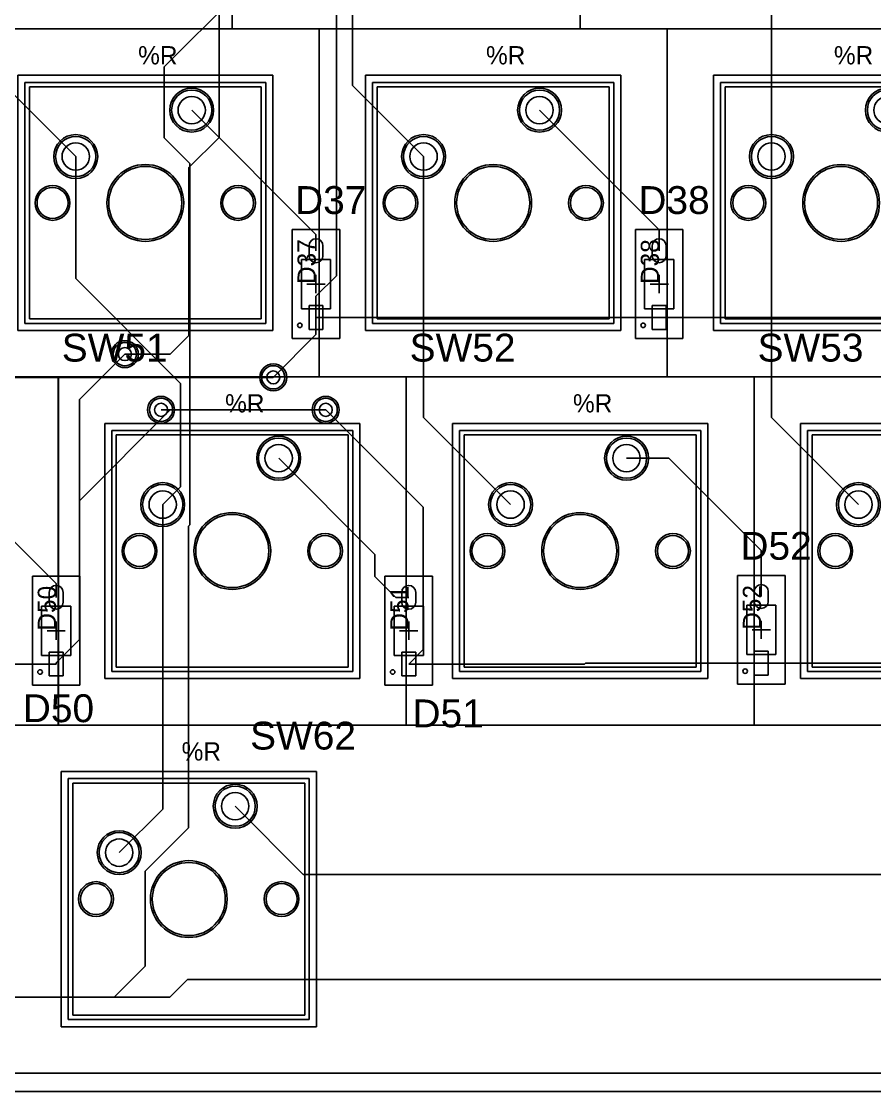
# Model space of a CAD drawing. Header units: millimetres. Extents: x 0 to 306, y 0 to 140.
# Drawn here: x 132.1 to 178.8, y 0 to 58.6 of the extents above; entities that cross this region are included whole.
import ezdxf

# ---------------------------------------------------------------- set-up
doc = ezdxf.new("R2010")
doc.units = ezdxf.units.MM
for name, color, linetype in [('BottomLayer', 5, 'Continuous'), ('BottomSolder', 6, 'Continuous'), ('Mechanical1', 6, 'Continuous'), ('Mechanical16', 56, 'Continuous'), ('Mechanical2', 216, 'Continuous'), ('Mechanical3', 76, 'Continuous'), ('Mechanical4', 56, 'Continuous'), ('Mechanical5', 56, 'Continuous'), ('Mechanical6', 56, 'Continuous'), ('MultiLayer', 9, 'Continuous'), ('PadHoleLayer', 156, 'Continuous'), ('TopLayer', 1, 'Continuous'), ('TopOverlay', 2, 'Continuous'), ('TopPaste', 8, 'Continuous'), ('TopSolder', 216, 'Continuous'), ('ViaHoleLayer', 16, 'Continuous')]:
    doc.layers.add(name, color=color, linetype=linetype)
doc.styles.add('Arial', font='arial.ttf', dxfattribs={"height": 0.2})

# ---------------------------------------------------------------- blocks, each defined once
blk = doc.blocks.new('SW_C______MX_6_25__PCB_9')
at = {"layer": 'BottomLayer'}
for centre, radius in [((0, 0), 1.1), ((-6.35, -2.54), 1.1), ((-2.54, -5.08), 2), ((-7.62, -5.08), 0.85), ((2.54, -5.08), 0.85)]:
    blk.add_circle(centre, radius, dxfattribs=at)
at = {"layer": 'BottomSolder'}
for centre, radius in [((0, 0), 1.202), ((-6.35, -2.54), 1.202), ((-2.54, -5.08), 2.102), ((-7.62, -5.08), 0.952), ((2.54, -5.08), 0.952)]:
    blk.add_circle(centre, radius, dxfattribs=at)
at = {"layer": 'Mechanical2'}
for p, q in [((-62.071, 4.445), (56.991, 4.445)), ((-62.071, -14.605), (56.991, -14.605))]:
    blk.add_line(p, q, dxfattribs=at)
at = {"layer": 'Mechanical4'}
for p, q in [((-9.14, -11.68), (-9.14, 1.52)), ((-9.14, 1.52), (4.06, 1.52)), ((4.06, -11.68), (4.06, 1.52)), ((-9.14, -11.68), (4.06, -11.68))]:
    blk.add_line(p, q, dxfattribs=at)
at = {"layer": 'Mechanical6'}
for p, q in [((-8.89, 1.27), (3.81, 1.27)), ((-8.89, -11.43), (-8.89, 1.27)), ((3.81, -11.43), (3.81, 1.27)), ((-8.89, -11.43), (3.81, -11.43))]:
    blk.add_line(p, q, dxfattribs=at)
at = {"layer": 'MultiLayer'}
for centre, radius in [((0, 0), 1.1), ((-6.35, -2.54), 1.1), ((-2.54, -5.08), 2), ((-7.62, -5.08), 0.85), ((2.54, -5.08), 0.85)]:
    blk.add_circle(centre, radius, dxfattribs=at)
at = {"layer": 'PadHoleLayer'}
for centre, radius in [((0, 0), 0.75), ((-6.35, -2.54), 0.75), ((-2.54, -5.08), 2), ((-7.62, -5.08), 0.85), ((2.54, -5.08), 0.85)]:
    blk.add_circle(centre, radius, dxfattribs=at)
at = {"layer": 'TopLayer'}
for centre, radius in [((0, 0), 1.1), ((-6.35, -2.54), 1.1), ((-2.54, -5.08), 2), ((-7.62, -5.08), 0.85), ((2.54, -5.08), 0.85)]:
    blk.add_circle(centre, radius, dxfattribs=at)
at = {"layer": 'TopOverlay'}
for p, q in [((-9.525, 1.905), (4.445, 1.905)), ((-9.525, -12.065), (-9.525, 1.905)), ((4.445, -12.065), (4.445, 1.905)), ((-9.525, -12.065), (4.445, -12.065))]:
    blk.add_line(p, q, dxfattribs=at)
at = {"layer": 'TopSolder'}
for centre, radius in [((0, 0), 1.202), ((-6.35, -2.54), 1.202), ((-2.54, -5.08), 2.102), ((-7.62, -5.08), 0.952), ((2.54, -5.08), 0.952)]:
    blk.add_circle(centre, radius, dxfattribs=at)
at = {"layer": 'Mechanical6'}
blk.add_text('%R', height=1, dxfattribs=at).set_placement((-2.933, 2.501))
blk = doc.blocks.new('SW_C______MX_1_00__PCB_18')
at = {"layer": 'BottomLayer'}
for centre, radius in [((0, 0), 1.1), ((-6.35, -2.54), 1.1), ((-2.54, -5.08), 2), ((-7.62, -5.08), 0.85), ((2.54, -5.08), 0.85)]:
    blk.add_circle(centre, radius, dxfattribs=at)
at = {"layer": 'BottomSolder'}
for centre, radius in [((0, 0), 1.202), ((-6.35, -2.54), 1.202), ((-2.54, -5.08), 2.102), ((-7.62, -5.08), 0.952), ((2.54, -5.08), 0.952)]:
    blk.add_circle(centre, radius, dxfattribs=at)
at = {"layer": 'Mechanical2'}
for p, q in [((-12.065, 4.445), (6.985, 4.445)), ((-12.065, -14.605), (-12.065, 4.445)), ((6.985, -14.605), (6.985, 4.445)), ((-12.065, -14.605), (6.985, -14.605))]:
    blk.add_line(p, q, dxfattribs=at)
at = {"layer": 'Mechanical4'}
for p, q in [((-9.14, -11.68), (-9.14, 1.52)), ((-9.14, 1.52), (4.06, 1.52)), ((4.06, -11.68), (4.06, 1.52)), ((-9.14, -11.68), (4.06, -11.68))]:
    blk.add_line(p, q, dxfattribs=at)
at = {"layer": 'Mechanical6'}
for p, q in [((-8.89, 1.27), (3.81, 1.27)), ((-8.89, -11.43), (-8.89, 1.27)), ((3.81, -11.43), (3.81, 1.27)), ((-8.89, -11.43), (3.81, -11.43))]:
    blk.add_line(p, q, dxfattribs=at)
at = {"layer": 'MultiLayer'}
for centre, radius in [((0, 0), 1.1), ((-6.35, -2.54), 1.1), ((-2.54, -5.08), 2), ((-7.62, -5.08), 0.85), ((2.54, -5.08), 0.85)]:
    blk.add_circle(centre, radius, dxfattribs=at)
at = {"layer": 'PadHoleLayer'}
for centre, radius in [((0, 0), 0.75), ((-6.35, -2.54), 0.75), ((-2.54, -5.08), 2), ((-7.62, -5.08), 0.85), ((2.54, -5.08), 0.85)]:
    blk.add_circle(centre, radius, dxfattribs=at)
at = {"layer": 'TopLayer'}
for centre, radius in [((0, 0), 1.1), ((-6.35, -2.54), 1.1), ((-2.54, -5.08), 2), ((-7.62, -5.08), 0.85), ((2.54, -5.08), 0.85)]:
    blk.add_circle(centre, radius, dxfattribs=at)
at = {"layer": 'TopOverlay'}
for p, q in [((-9.525, 1.905), (4.445, 1.905)), ((-9.525, -12.065), (-9.525, 1.905)), ((4.445, -12.065), (4.445, 1.905)), ((-9.525, -12.065), (4.445, -12.065))]:
    blk.add_line(p, q, dxfattribs=at)
at = {"layer": 'TopSolder'}
for centre, radius in [((0, 0), 1.202), ((-6.35, -2.54), 1.202), ((-2.54, -5.08), 2.102), ((-7.62, -5.08), 0.952), ((2.54, -5.08), 0.952)]:
    blk.add_circle(centre, radius, dxfattribs=at)
at = {"layer": 'Mechanical6'}
blk.add_text('%R', height=1, dxfattribs=at).set_placement((-2.933, 2.501))
blk = doc.blocks.new('SW_C______MX_1_00__PCB_19')
at = {"layer": 'BottomLayer'}
for centre, radius in [((0, 0), 1.1), ((-6.35, -2.54), 1.1), ((-2.54, -5.08), 2), ((-7.62, -5.08), 0.85), ((2.54, -5.08), 0.85)]:
    blk.add_circle(centre, radius, dxfattribs=at)
at = {"layer": 'BottomSolder'}
for centre, radius in [((0, 0), 1.202), ((-6.35, -2.54), 1.202), ((-2.54, -5.08), 2.102), ((-7.62, -5.08), 0.952), ((2.54, -5.08), 0.952)]:
    blk.add_circle(centre, radius, dxfattribs=at)
at = {"layer": 'Mechanical2'}
for p, q in [((-12.065, 4.445), (6.985, 4.445)), ((-12.065, -14.605), (-12.065, 4.445)), ((6.985, -14.605), (6.985, 4.445)), ((-12.065, -14.605), (6.985, -14.605))]:
    blk.add_line(p, q, dxfattribs=at)
at = {"layer": 'Mechanical4'}
for p, q in [((-9.14, -11.68), (-9.14, 1.52)), ((-9.14, 1.52), (4.06, 1.52)), ((4.06, -11.68), (4.06, 1.52)), ((-9.14, -11.68), (4.06, -11.68))]:
    blk.add_line(p, q, dxfattribs=at)
at = {"layer": 'Mechanical6'}
for p, q in [((-8.89, 1.27), (3.81, 1.27)), ((-8.89, -11.43), (-8.89, 1.27)), ((3.81, -11.43), (3.81, 1.27)), ((-8.89, -11.43), (3.81, -11.43))]:
    blk.add_line(p, q, dxfattribs=at)
at = {"layer": 'MultiLayer'}
for centre, radius in [((0, 0), 1.1), ((-6.35, -2.54), 1.1), ((-2.54, -5.08), 2), ((-7.62, -5.08), 0.85), ((2.54, -5.08), 0.85)]:
    blk.add_circle(centre, radius, dxfattribs=at)
at = {"layer": 'PadHoleLayer'}
for centre, radius in [((0, 0), 0.75), ((-6.35, -2.54), 0.75), ((-2.54, -5.08), 2), ((-7.62, -5.08), 0.85), ((2.54, -5.08), 0.85)]:
    blk.add_circle(centre, radius, dxfattribs=at)
at = {"layer": 'TopLayer'}
for centre, radius in [((0, 0), 1.1), ((-6.35, -2.54), 1.1), ((-2.54, -5.08), 2), ((-7.62, -5.08), 0.85), ((2.54, -5.08), 0.85)]:
    blk.add_circle(centre, radius, dxfattribs=at)
at = {"layer": 'TopOverlay'}
for p, q in [((-9.525, 1.905), (4.445, 1.905)), ((-9.525, -12.065), (-9.525, 1.905)), ((4.445, -12.065), (4.445, 1.905)), ((-9.525, -12.065), (4.445, -12.065))]:
    blk.add_line(p, q, dxfattribs=at)
at = {"layer": 'TopSolder'}
for centre, radius in [((0, 0), 1.202), ((-6.35, -2.54), 1.202), ((-2.54, -5.08), 2.102), ((-7.62, -5.08), 0.952), ((2.54, -5.08), 0.952)]:
    blk.add_circle(centre, radius, dxfattribs=at)
at = {"layer": 'Mechanical6'}
blk.add_text('%R', height=1, dxfattribs=at).set_placement((-2.933, 2.501))
blk = doc.blocks.new('SW_C______MX_1_00__PCB_20')
at = {"layer": 'BottomLayer'}
for centre, radius in [((0, 0), 1.1), ((-6.35, -2.54), 1.1), ((-2.54, -5.08), 2), ((-7.62, -5.08), 0.85), ((2.54, -5.08), 0.85)]:
    blk.add_circle(centre, radius, dxfattribs=at)
at = {"layer": 'BottomSolder'}
for centre, radius in [((0, 0), 1.202), ((-6.35, -2.54), 1.202), ((-2.54, -5.08), 2.102), ((-7.62, -5.08), 0.952), ((2.54, -5.08), 0.952)]:
    blk.add_circle(centre, radius, dxfattribs=at)
at = {"layer": 'Mechanical2'}
for p, q in [((-12.065, 4.445), (6.985, 4.445)), ((-12.065, -14.605), (-12.065, 4.445)), ((6.985, -14.605), (6.985, 4.445)), ((-12.065, -14.605), (6.985, -14.605))]:
    blk.add_line(p, q, dxfattribs=at)
at = {"layer": 'Mechanical4'}
for p, q in [((-9.14, -11.68), (-9.14, 1.52)), ((-9.14, 1.52), (4.06, 1.52)), ((4.06, -11.68), (4.06, 1.52)), ((-9.14, -11.68), (4.06, -11.68))]:
    blk.add_line(p, q, dxfattribs=at)
at = {"layer": 'Mechanical6'}
for p, q in [((-8.89, 1.27), (3.81, 1.27)), ((-8.89, -11.43), (-8.89, 1.27)), ((3.81, -11.43), (3.81, 1.27)), ((-8.89, -11.43), (3.81, -11.43))]:
    blk.add_line(p, q, dxfattribs=at)
at = {"layer": 'MultiLayer'}
for centre, radius in [((0, 0), 1.1), ((-6.35, -2.54), 1.1), ((-2.54, -5.08), 2), ((-7.62, -5.08), 0.85), ((2.54, -5.08), 0.85)]:
    blk.add_circle(centre, radius, dxfattribs=at)
at = {"layer": 'PadHoleLayer'}
for centre, radius in [((0, 0), 0.75), ((-6.35, -2.54), 0.75), ((-2.54, -5.08), 2), ((-7.62, -5.08), 0.85), ((2.54, -5.08), 0.85)]:
    blk.add_circle(centre, radius, dxfattribs=at)
at = {"layer": 'TopLayer'}
for centre, radius in [((0, 0), 1.1), ((-6.35, -2.54), 1.1), ((-2.54, -5.08), 2), ((-7.62, -5.08), 0.85), ((2.54, -5.08), 0.85)]:
    blk.add_circle(centre, radius, dxfattribs=at)
at = {"layer": 'TopOverlay'}
for p, q in [((-9.525, 1.905), (4.445, 1.905)), ((-9.525, -12.065), (-9.525, 1.905)), ((4.445, -12.065), (4.445, 1.905)), ((-9.525, -12.065), (4.445, -12.065))]:
    blk.add_line(p, q, dxfattribs=at)
at = {"layer": 'TopSolder'}
for centre, radius in [((0, 0), 1.202), ((-6.35, -2.54), 1.202), ((-2.54, -5.08), 2.102), ((-7.62, -5.08), 0.952), ((2.54, -5.08), 0.952)]:
    blk.add_circle(centre, radius, dxfattribs=at)
at = {"layer": 'Mechanical6'}
blk.add_text('%R', height=1, dxfattribs=at).set_placement((-2.933, 2.501))
blk = doc.blocks.new('SW_C______MX_1_00__PCB_21')
at = {"layer": 'BottomLayer'}
for centre, radius in [((0, 0), 1.1), ((-6.35, -2.54), 1.1), ((-2.54, -5.08), 2), ((-7.62, -5.08), 0.85), ((2.54, -5.08), 0.85)]:
    blk.add_circle(centre, radius, dxfattribs=at)
at = {"layer": 'BottomSolder'}
for centre, radius in [((0, 0), 1.202), ((-6.35, -2.54), 1.202), ((-2.54, -5.08), 2.102), ((-7.62, -5.08), 0.952), ((2.54, -5.08), 0.952)]:
    blk.add_circle(centre, radius, dxfattribs=at)
at = {"layer": 'Mechanical2'}
for p, q in [((-12.065, 4.445), (6.985, 4.445)), ((-12.065, -14.605), (-12.065, 4.445)), ((6.985, -14.605), (6.985, 4.445)), ((-12.065, -14.605), (6.985, -14.605))]:
    blk.add_line(p, q, dxfattribs=at)
at = {"layer": 'Mechanical4'}
for p, q in [((-9.14, -11.68), (-9.14, 1.52)), ((-9.14, 1.52), (4.06, 1.52)), ((4.06, -11.68), (4.06, 1.52)), ((-9.14, -11.68), (4.06, -11.68))]:
    blk.add_line(p, q, dxfattribs=at)
at = {"layer": 'Mechanical6'}
for p, q in [((-8.89, 1.27), (3.81, 1.27)), ((-8.89, -11.43), (-8.89, 1.27)), ((3.81, -11.43), (3.81, 1.27)), ((-8.89, -11.43), (3.81, -11.43))]:
    blk.add_line(p, q, dxfattribs=at)
at = {"layer": 'MultiLayer'}
for centre, radius in [((0, 0), 1.1), ((-6.35, -2.54), 1.1), ((-2.54, -5.08), 2), ((-7.62, -5.08), 0.85), ((2.54, -5.08), 0.85)]:
    blk.add_circle(centre, radius, dxfattribs=at)
at = {"layer": 'PadHoleLayer'}
for centre, radius in [((0, 0), 0.75), ((-6.35, -2.54), 0.75), ((-2.54, -5.08), 2), ((-7.62, -5.08), 0.85), ((2.54, -5.08), 0.85)]:
    blk.add_circle(centre, radius, dxfattribs=at)
at = {"layer": 'TopLayer'}
for centre, radius in [((0, 0), 1.1), ((-6.35, -2.54), 1.1), ((-2.54, -5.08), 2), ((-7.62, -5.08), 0.85), ((2.54, -5.08), 0.85)]:
    blk.add_circle(centre, radius, dxfattribs=at)
at = {"layer": 'TopOverlay'}
for p, q in [((-9.525, 1.905), (4.445, 1.905)), ((-9.525, -12.065), (-9.525, 1.905)), ((4.445, -12.065), (4.445, 1.905)), ((-9.525, -12.065), (4.445, -12.065))]:
    blk.add_line(p, q, dxfattribs=at)
at = {"layer": 'TopSolder'}
for centre, radius in [((0, 0), 1.202), ((-6.35, -2.54), 1.202), ((-2.54, -5.08), 2.102), ((-7.62, -5.08), 0.952), ((2.54, -5.08), 0.952)]:
    blk.add_circle(centre, radius, dxfattribs=at)
at = {"layer": 'Mechanical6'}
blk.add_text('%R', height=1, dxfattribs=at).set_placement((-2.933, 2.501))
blk = doc.blocks.new('SW_C______MX_1_00__PCB_32')
at = {"layer": 'BottomLayer'}
for centre, radius in [((0, 0), 1.1), ((-6.35, -2.54), 1.1), ((-2.54, -5.08), 2), ((-7.62, -5.08), 0.85), ((2.54, -5.08), 0.85)]:
    blk.add_circle(centre, radius, dxfattribs=at)
at = {"layer": 'BottomSolder'}
for centre, radius in [((0, 0), 1.202), ((-6.35, -2.54), 1.202), ((-2.54, -5.08), 2.102), ((-7.62, -5.08), 0.952), ((2.54, -5.08), 0.952)]:
    blk.add_circle(centre, radius, dxfattribs=at)
at = {"layer": 'Mechanical2'}
for p, q in [((-12.065, 4.445), (6.985, 4.445)), ((-12.065, -14.605), (-12.065, 4.445)), ((6.985, -14.605), (6.985, 4.445)), ((-12.065, -14.605), (6.985, -14.605))]:
    blk.add_line(p, q, dxfattribs=at)
at = {"layer": 'Mechanical4'}
for p, q in [((-9.14, -11.68), (-9.14, 1.52)), ((-9.14, 1.52), (4.06, 1.52)), ((4.06, -11.68), (4.06, 1.52)), ((-9.14, -11.68), (4.06, -11.68))]:
    blk.add_line(p, q, dxfattribs=at)
at = {"layer": 'Mechanical6'}
for p, q in [((-8.89, 1.27), (3.81, 1.27)), ((-8.89, -11.43), (-8.89, 1.27)), ((3.81, -11.43), (3.81, 1.27)), ((-8.89, -11.43), (3.81, -11.43))]:
    blk.add_line(p, q, dxfattribs=at)
at = {"layer": 'MultiLayer'}
for centre, radius in [((0, 0), 1.1), ((-6.35, -2.54), 1.1), ((-2.54, -5.08), 2), ((-7.62, -5.08), 0.85), ((2.54, -5.08), 0.85)]:
    blk.add_circle(centre, radius, dxfattribs=at)
at = {"layer": 'PadHoleLayer'}
for centre, radius in [((0, 0), 0.75), ((-6.35, -2.54), 0.75), ((-2.54, -5.08), 2), ((-7.62, -5.08), 0.85), ((2.54, -5.08), 0.85)]:
    blk.add_circle(centre, radius, dxfattribs=at)
at = {"layer": 'TopLayer'}
for centre, radius in [((0, 0), 1.1), ((-6.35, -2.54), 1.1), ((-2.54, -5.08), 2), ((-7.62, -5.08), 0.85), ((2.54, -5.08), 0.85)]:
    blk.add_circle(centre, radius, dxfattribs=at)
at = {"layer": 'TopOverlay'}
for p, q in [((-9.525, 1.905), (4.445, 1.905)), ((-9.525, -12.065), (-9.525, 1.905)), ((4.445, -12.065), (4.445, 1.905)), ((-9.525, -12.065), (4.445, -12.065))]:
    blk.add_line(p, q, dxfattribs=at)
at = {"layer": 'TopSolder'}
for centre, radius in [((0, 0), 1.202), ((-6.35, -2.54), 1.202), ((-2.54, -5.08), 2.102), ((-7.62, -5.08), 0.952), ((2.54, -5.08), 0.952)]:
    blk.add_circle(centre, radius, dxfattribs=at)
at = {"layer": 'Mechanical6'}
blk.add_text('%R', height=1, dxfattribs=at).set_placement((-2.933, 2.501))
blk = doc.blocks.new('SW_C______MX_1_00__PCB_33')
at = {"layer": 'BottomLayer'}
for centre, radius in [((0, 0), 1.1), ((-6.35, -2.54), 1.1), ((-2.54, -5.08), 2), ((-7.62, -5.08), 0.85), ((2.54, -5.08), 0.85)]:
    blk.add_circle(centre, radius, dxfattribs=at)
at = {"layer": 'BottomSolder'}
for centre, radius in [((0, 0), 1.202), ((-6.35, -2.54), 1.202), ((-2.54, -5.08), 2.102), ((-7.62, -5.08), 0.952), ((2.54, -5.08), 0.952)]:
    blk.add_circle(centre, radius, dxfattribs=at)
at = {"layer": 'Mechanical2'}
for p, q in [((-12.065, -14.605), (-12.065, 4.445)), ((-12.065, 4.445), (6.985, 4.445)), ((6.985, -14.605), (6.985, 4.445)), ((-12.065, -14.605), (6.985, -14.605))]:
    blk.add_line(p, q, dxfattribs=at)
at = {"layer": 'Mechanical4'}
for p, q in [((-9.14, 1.52), (4.06, 1.52)), ((-9.14, -11.68), (-9.14, 1.52)), ((4.06, -11.68), (4.06, 1.52)), ((-9.14, -11.68), (4.06, -11.68))]:
    blk.add_line(p, q, dxfattribs=at)
at = {"layer": 'Mechanical6'}
for p, q in [((-8.89, -11.43), (-8.89, 1.27)), ((-8.89, 1.27), (3.81, 1.27)), ((3.81, -11.43), (3.81, 1.27)), ((-8.89, -11.43), (3.81, -11.43))]:
    blk.add_line(p, q, dxfattribs=at)
at = {"layer": 'MultiLayer'}
for centre, radius in [((0, 0), 1.1), ((-6.35, -2.54), 1.1), ((-2.54, -5.08), 2), ((-7.62, -5.08), 0.85), ((2.54, -5.08), 0.85)]:
    blk.add_circle(centre, radius, dxfattribs=at)
at = {"layer": 'PadHoleLayer'}
for centre, radius in [((0, 0), 0.75), ((-6.35, -2.54), 0.75), ((-2.54, -5.08), 2), ((-7.62, -5.08), 0.85), ((2.54, -5.08), 0.85)]:
    blk.add_circle(centre, radius, dxfattribs=at)
at = {"layer": 'TopLayer'}
for centre, radius in [((0, 0), 1.1), ((-6.35, -2.54), 1.1), ((-2.54, -5.08), 2), ((-7.62, -5.08), 0.85), ((2.54, -5.08), 0.85)]:
    blk.add_circle(centre, radius, dxfattribs=at)
at = {"layer": 'TopOverlay'}
for p, q in [((-9.525, -12.065), (-9.525, 1.905)), ((-9.525, 1.905), (4.445, 1.905)), ((4.445, -12.065), (4.445, 1.905)), ((-9.525, -12.065), (4.445, -12.065))]:
    blk.add_line(p, q, dxfattribs=at)
at = {"layer": 'TopSolder'}
for centre, radius in [((0, 0), 1.202), ((-6.35, -2.54), 1.202), ((-2.54, -5.08), 2.102), ((-7.62, -5.08), 0.952), ((2.54, -5.08), 0.952)]:
    blk.add_circle(centre, radius, dxfattribs=at)
at = {"layer": 'Mechanical6'}
blk.add_text('%R', height=1, dxfattribs=at).set_placement((-2.933, 2.501))
blk = doc.blocks.new('SW_C______MX_1_00__PCB_34')
at = {"layer": 'BottomLayer'}
for centre, radius in [((0, 0), 1.1), ((-6.35, -2.54), 1.1), ((-2.54, -5.08), 2), ((-7.62, -5.08), 0.85), ((2.54, -5.08), 0.85)]:
    blk.add_circle(centre, radius, dxfattribs=at)
at = {"layer": 'BottomSolder'}
for centre, radius in [((0, 0), 1.202), ((-6.35, -2.54), 1.202), ((-2.54, -5.08), 2.102), ((-7.62, -5.08), 0.952), ((2.54, -5.08), 0.952)]:
    blk.add_circle(centre, radius, dxfattribs=at)
at = {"layer": 'Mechanical2'}
for p, q in [((-12.065, 4.445), (6.985, 4.445)), ((-12.065, -14.605), (-12.065, 4.445)), ((6.985, -14.605), (6.985, 4.445)), ((-12.065, -14.605), (6.985, -14.605))]:
    blk.add_line(p, q, dxfattribs=at)
at = {"layer": 'Mechanical4'}
for p, q in [((-9.14, -11.68), (-9.14, 1.52)), ((-9.14, 1.52), (4.06, 1.52)), ((4.06, -11.68), (4.06, 1.52)), ((-9.14, -11.68), (4.06, -11.68))]:
    blk.add_line(p, q, dxfattribs=at)
at = {"layer": 'Mechanical6'}
for p, q in [((-8.89, 1.27), (3.81, 1.27)), ((-8.89, -11.43), (-8.89, 1.27)), ((3.81, -11.43), (3.81, 1.27)), ((-8.89, -11.43), (3.81, -11.43))]:
    blk.add_line(p, q, dxfattribs=at)
at = {"layer": 'MultiLayer'}
for centre, radius in [((0, 0), 1.1), ((-6.35, -2.54), 1.1), ((-2.54, -5.08), 2), ((-7.62, -5.08), 0.85), ((2.54, -5.08), 0.85)]:
    blk.add_circle(centre, radius, dxfattribs=at)
at = {"layer": 'PadHoleLayer'}
for centre, radius in [((0, 0), 0.75), ((-6.35, -2.54), 0.75), ((-2.54, -5.08), 2), ((-7.62, -5.08), 0.85), ((2.54, -5.08), 0.85)]:
    blk.add_circle(centre, radius, dxfattribs=at)
at = {"layer": 'TopLayer'}
for centre, radius in [((0, 0), 1.1), ((-6.35, -2.54), 1.1), ((-2.54, -5.08), 2), ((-7.62, -5.08), 0.85), ((2.54, -5.08), 0.85)]:
    blk.add_circle(centre, radius, dxfattribs=at)
at = {"layer": 'TopOverlay'}
for p, q in [((-9.525, 1.905), (4.445, 1.905)), ((-9.525, -12.065), (-9.525, 1.905)), ((4.445, -12.065), (4.445, 1.905)), ((-9.525, -12.065), (4.445, -12.065))]:
    blk.add_line(p, q, dxfattribs=at)
at = {"layer": 'TopSolder'}
for centre, radius in [((0, 0), 1.202), ((-6.35, -2.54), 1.202), ((-2.54, -5.08), 2.102), ((-7.62, -5.08), 0.952), ((2.54, -5.08), 0.952)]:
    blk.add_circle(centre, radius, dxfattribs=at)
at = {"layer": 'Mechanical6'}
blk.add_text('%R', height=1, dxfattribs=at).set_placement((-2.933, 2.501))
blk = doc.blocks.new('SW_C______MX_1_00__PCB_47')
at = {"layer": 'BottomLayer'}
for centre, radius in [((0, 0), 1.1), ((-6.35, -2.54), 1.1), ((-2.54, -5.08), 2), ((-7.62, -5.08), 0.85), ((2.54, -5.08), 0.85)]:
    blk.add_circle(centre, radius, dxfattribs=at)
at = {"layer": 'BottomSolder'}
for centre, radius in [((0, 0), 1.202), ((-6.35, -2.54), 1.202), ((-2.54, -5.08), 2.102), ((-7.62, -5.08), 0.952), ((2.54, -5.08), 0.952)]:
    blk.add_circle(centre, radius, dxfattribs=at)
at = {"layer": 'Mechanical2'}
for p, q in [((-12.065, 4.445), (6.985, 4.445)), ((-12.065, -14.605), (-12.065, 4.445)), ((6.985, -14.605), (6.985, 4.445)), ((-12.065, -14.605), (6.985, -14.605))]:
    blk.add_line(p, q, dxfattribs=at)
at = {"layer": 'Mechanical4'}
for p, q in [((-9.14, -11.68), (-9.14, 1.52)), ((-9.14, 1.52), (4.06, 1.52)), ((4.06, -11.68), (4.06, 1.52)), ((-9.14, -11.68), (4.06, -11.68))]:
    blk.add_line(p, q, dxfattribs=at)
at = {"layer": 'Mechanical6'}
for p, q in [((-8.89, 1.27), (3.81, 1.27)), ((-8.89, -11.43), (-8.89, 1.27)), ((3.81, -11.43), (3.81, 1.27)), ((-8.89, -11.43), (3.81, -11.43))]:
    blk.add_line(p, q, dxfattribs=at)
at = {"layer": 'MultiLayer'}
for centre, radius in [((0, 0), 1.1), ((-6.35, -2.54), 1.1), ((-2.54, -5.08), 2), ((-7.62, -5.08), 0.85), ((2.54, -5.08), 0.85)]:
    blk.add_circle(centre, radius, dxfattribs=at)
at = {"layer": 'PadHoleLayer'}
for centre, radius in [((0, 0), 0.75), ((-6.35, -2.54), 0.75), ((-2.54, -5.08), 2), ((-7.62, -5.08), 0.85), ((2.54, -5.08), 0.85)]:
    blk.add_circle(centre, radius, dxfattribs=at)
at = {"layer": 'TopLayer'}
for centre, radius in [((0, 0), 1.1), ((-6.35, -2.54), 1.1), ((-2.54, -5.08), 2), ((-7.62, -5.08), 0.85), ((2.54, -5.08), 0.85)]:
    blk.add_circle(centre, radius, dxfattribs=at)
at = {"layer": 'TopOverlay'}
for p, q in [((-9.525, 1.905), (4.445, 1.905)), ((-9.525, -12.065), (-9.525, 1.905)), ((4.445, -12.065), (4.445, 1.905)), ((-9.525, -12.065), (4.445, -12.065))]:
    blk.add_line(p, q, dxfattribs=at)
at = {"layer": 'TopSolder'}
for centre, radius in [((0, 0), 1.202), ((-6.35, -2.54), 1.202), ((-2.54, -5.08), 2.102), ((-7.62, -5.08), 0.952), ((2.54, -5.08), 0.952)]:
    blk.add_circle(centre, radius, dxfattribs=at)
at = {"layer": 'Mechanical6'}
blk.add_text('%R', height=1, dxfattribs=at).set_placement((-2.933, 2.501))
blk = doc.blocks.new('SW_C______MX_1_00__PCB_48')
at = {"layer": 'BottomLayer'}
for centre, radius in [((0, 0), 1.1), ((-6.35, -2.54), 1.1), ((-2.54, -5.08), 2), ((-7.62, -5.08), 0.85), ((2.54, -5.08), 0.85)]:
    blk.add_circle(centre, radius, dxfattribs=at)
at = {"layer": 'BottomSolder'}
for centre, radius in [((0, 0), 1.202), ((-6.35, -2.54), 1.202), ((-2.54, -5.08), 2.102), ((-7.62, -5.08), 0.952), ((2.54, -5.08), 0.952)]:
    blk.add_circle(centre, radius, dxfattribs=at)
at = {"layer": 'Mechanical2'}
for p, q in [((-12.065, -14.605), (-12.065, 4.445)), ((-12.065, 4.445), (6.985, 4.445)), ((6.985, -14.605), (6.985, 4.445)), ((-12.065, -14.605), (6.985, -14.605))]:
    blk.add_line(p, q, dxfattribs=at)
at = {"layer": 'Mechanical4'}
for p, q in [((-9.14, 1.52), (4.06, 1.52)), ((-9.14, -11.68), (-9.14, 1.52)), ((4.06, -11.68), (4.06, 1.52)), ((-9.14, -11.68), (4.06, -11.68))]:
    blk.add_line(p, q, dxfattribs=at)
at = {"layer": 'Mechanical6'}
for p, q in [((-8.89, -11.43), (-8.89, 1.27)), ((-8.89, 1.27), (3.81, 1.27)), ((3.81, -11.43), (3.81, 1.27)), ((-8.89, -11.43), (3.81, -11.43))]:
    blk.add_line(p, q, dxfattribs=at)
at = {"layer": 'MultiLayer'}
for centre, radius in [((0, 0), 1.1), ((-6.35, -2.54), 1.1), ((-2.54, -5.08), 2), ((-7.62, -5.08), 0.85), ((2.54, -5.08), 0.85)]:
    blk.add_circle(centre, radius, dxfattribs=at)
at = {"layer": 'PadHoleLayer'}
for centre, radius in [((0, 0), 0.75), ((-6.35, -2.54), 0.75), ((-2.54, -5.08), 2), ((-7.62, -5.08), 0.85), ((2.54, -5.08), 0.85)]:
    blk.add_circle(centre, radius, dxfattribs=at)
at = {"layer": 'TopLayer'}
for centre, radius in [((0, 0), 1.1), ((-6.35, -2.54), 1.1), ((-2.54, -5.08), 2), ((-7.62, -5.08), 0.85), ((2.54, -5.08), 0.85)]:
    blk.add_circle(centre, radius, dxfattribs=at)
at = {"layer": 'TopOverlay'}
for p, q in [((-9.525, -12.065), (-9.525, 1.905)), ((-9.525, 1.905), (4.445, 1.905)), ((4.445, -12.065), (4.445, 1.905)), ((-9.525, -12.065), (4.445, -12.065))]:
    blk.add_line(p, q, dxfattribs=at)
at = {"layer": 'TopSolder'}
for centre, radius in [((0, 0), 1.202), ((-6.35, -2.54), 1.202), ((-2.54, -5.08), 2.102), ((-7.62, -5.08), 0.952), ((2.54, -5.08), 0.952)]:
    blk.add_circle(centre, radius, dxfattribs=at)
at = {"layer": 'Mechanical6'}
blk.add_text('%R', height=1, dxfattribs=at).set_placement((-2.933, 2.501))
blk = doc.blocks.new('SW_C______MX_1_00__PCB_49')
at = {"layer": 'BottomLayer'}
for centre, radius in [((0, 0), 1.1), ((-6.35, -2.54), 1.1), ((-2.54, -5.08), 2), ((-7.62, -5.08), 0.85), ((2.54, -5.08), 0.85)]:
    blk.add_circle(centre, radius, dxfattribs=at)
at = {"layer": 'BottomSolder'}
for centre, radius in [((0, 0), 1.202), ((-6.35, -2.54), 1.202), ((-2.54, -5.08), 2.102), ((-7.62, -5.08), 0.952), ((2.54, -5.08), 0.952)]:
    blk.add_circle(centre, radius, dxfattribs=at)
at = {"layer": 'Mechanical2'}
for p, q in [((-12.065, 4.445), (6.985, 4.445)), ((-12.065, -14.605), (-12.065, 4.445)), ((6.985, -14.605), (6.985, 4.445)), ((-12.065, -14.605), (6.985, -14.605))]:
    blk.add_line(p, q, dxfattribs=at)
at = {"layer": 'Mechanical4'}
for p, q in [((-9.14, -11.68), (-9.14, 1.52)), ((-9.14, 1.52), (4.06, 1.52)), ((4.06, -11.68), (4.06, 1.52)), ((-9.14, -11.68), (4.06, -11.68))]:
    blk.add_line(p, q, dxfattribs=at)
at = {"layer": 'Mechanical6'}
for p, q in [((-8.89, 1.27), (3.81, 1.27)), ((-8.89, -11.43), (-8.89, 1.27)), ((3.81, -11.43), (3.81, 1.27)), ((-8.89, -11.43), (3.81, -11.43))]:
    blk.add_line(p, q, dxfattribs=at)
at = {"layer": 'MultiLayer'}
for centre, radius in [((0, 0), 1.1), ((-6.35, -2.54), 1.1), ((-2.54, -5.08), 2), ((-7.62, -5.08), 0.85), ((2.54, -5.08), 0.85)]:
    blk.add_circle(centre, radius, dxfattribs=at)
at = {"layer": 'PadHoleLayer'}
for centre, radius in [((0, 0), 0.75), ((-6.35, -2.54), 0.75), ((-2.54, -5.08), 2), ((-7.62, -5.08), 0.85), ((2.54, -5.08), 0.85)]:
    blk.add_circle(centre, radius, dxfattribs=at)
at = {"layer": 'TopLayer'}
for centre, radius in [((0, 0), 1.1), ((-6.35, -2.54), 1.1), ((-2.54, -5.08), 2), ((-7.62, -5.08), 0.85), ((2.54, -5.08), 0.85)]:
    blk.add_circle(centre, radius, dxfattribs=at)
at = {"layer": 'TopOverlay'}
for p, q in [((-9.525, 1.905), (4.445, 1.905)), ((-9.525, -12.065), (-9.525, 1.905)), ((4.445, -12.065), (4.445, 1.905)), ((-9.525, -12.065), (4.445, -12.065))]:
    blk.add_line(p, q, dxfattribs=at)
at = {"layer": 'TopSolder'}
for centre, radius in [((0, 0), 1.202), ((-6.35, -2.54), 1.202), ((-2.54, -5.08), 2.102), ((-7.62, -5.08), 0.952), ((2.54, -5.08), 0.952)]:
    blk.add_circle(centre, radius, dxfattribs=at)
at = {"layer": 'Mechanical6'}
blk.add_text('%R', height=1, dxfattribs=at).set_placement((-2.933, 2.501))
blk = doc.blocks.new('FP_SOD_123_IPC_A_96')
at = {"layer": 'Mechanical16'}
for p, q in [((0, 0.5), (0, -0.5)), ((-0.5, 0), (0.5, 0))]:
    blk.add_line(p, q, dxfattribs=at)
at = {"layer": 'Mechanical2'}
for p, q in [((-1.35, 0.8), (1.35, 0.8)), ((-1.35, 0.8), (-1.35, -0.8)), ((1.35, 0.8), (1.35, -0.8)), ((-1.35, -0.8), (1.35, -0.8))]:
    blk.add_line(p, q, dxfattribs=at)
at = {"layer": 'Mechanical3'}
for p, q in [((-2.979, 1.3), (2.979, 1.3)), ((-2.979, 1.3), (-2.979, -1.3)), ((2.979, 1.3), (2.979, -1.3)), ((-2.979, -1.3), (2.979, -1.3))]:
    blk.add_line(p, q, dxfattribs=at)
at = {"layer": 'Mechanical5'}
for p, q in [((-2.979, 1.3), (2.979, 1.3)), ((-2.979, 1.3), (-2.979, -1.3)), ((2.979, 1.3), (2.979, -1.3)), ((-2.979, -1.3), (2.979, -1.3))]:
    blk.add_line(p, q, dxfattribs=at)
at = {"layer": 'TopLayer'}
for p, q in [((-2.479, 0.381), (-1.171, 0.381)), ((-2.479, -0.381), (-2.479, 0.381)), ((-1.171, 0.381), (-1.171, -0.381)), ((2.098, 0.381), (1.552, 0.381)), ((-1.171, -0.381), (-2.479, -0.381)), ((1.552, -0.381), (2.098, -0.381))]:
    blk.add_line(p, q, dxfattribs=at)
for centre, start, end in [((1.552, 0), 90, 270), ((2.098, 0), 270, 90)]:
    blk.add_arc(centre, 0.381, start, end, dxfattribs=at)
at = {"layer": 'TopOverlay'}
for p, q in [((-1.35, 0.8), (-1.35, 0.72)), ((-1.35, 0.8), (1.35, 0.8)), ((1.35, 0.8), (1.35, 0.72)), ((-1.35, -0.72), (-1.35, -0.8)), ((-1.35, -0.8), (1.35, -0.8)), ((1.35, -0.72), (1.35, -0.8))]:
    blk.add_line(p, q, dxfattribs=at)
blk.add_circle((-2.261, 0.881), 0.125, dxfattribs=at)
at = {"layer": 'TopPaste'}
for p, q in [((-2.479, 0.381), (-1.171, 0.381)), ((-2.479, -0.381), (-2.479, 0.381)), ((-1.171, 0.381), (-1.171, -0.381)), ((2.098, 0.381), (1.552, 0.381)), ((-1.171, -0.381), (-2.479, -0.381)), ((1.552, -0.381), (2.098, -0.381))]:
    blk.add_line(p, q, dxfattribs=at)
for centre, start, end in [((1.552, 0), 90, 270), ((2.098, 0), 270, 90)]:
    blk.add_arc(centre, 0.381, start, end, dxfattribs=at)
at = {"layer": 'TopSolder'}
for p, q in [((-2.479, 0.381), (-1.171, 0.381)), ((-2.479, -0.381), (-2.479, 0.381)), ((-1.171, 0.381), (-1.171, -0.381)), ((2.098, 0.381), (1.552, 0.381)), ((-1.171, -0.381), (-2.479, -0.381)), ((1.552, -0.381), (2.098, -0.381))]:
    blk.add_line(p, q, dxfattribs=at)
for centre, start, end in [((1.552, 0), 90, 270), ((2.098, 0), 270, 90)]:
    blk.add_arc(centre, 0.381, start, end, dxfattribs=at)
at = {"layer": 'Mechanical5'}
blk.add_text('D52', height=1, dxfattribs=at).set_placement((0, 0.011))
blk = doc.blocks.new('FP_SOD_123_IPC_A_97')
at = {"layer": 'Mechanical16'}
for p, q in [((0, 0.5), (0, -0.5)), ((-0.5, 0), (0.5, 0))]:
    blk.add_line(p, q, dxfattribs=at)
at = {"layer": 'Mechanical2'}
for p, q in [((-1.35, 0.8), (-1.35, -0.8)), ((-1.35, 0.8), (1.35, 0.8)), ((1.35, 0.8), (1.35, -0.8)), ((-1.35, -0.8), (1.35, -0.8))]:
    blk.add_line(p, q, dxfattribs=at)
at = {"layer": 'Mechanical3'}
for p, q in [((-2.979, 1.3), (-2.979, -1.3)), ((-2.979, 1.3), (2.979, 1.3)), ((2.979, 1.3), (2.979, -1.3)), ((-2.979, -1.3), (2.979, -1.3))]:
    blk.add_line(p, q, dxfattribs=at)
at = {"layer": 'Mechanical5'}
for p, q in [((-2.979, 1.3), (-2.979, -1.3)), ((-2.979, 1.3), (2.979, 1.3)), ((2.979, 1.3), (2.979, -1.3)), ((-2.979, -1.3), (2.979, -1.3))]:
    blk.add_line(p, q, dxfattribs=at)
at = {"layer": 'TopLayer'}
for p, q in [((-2.479, 0.381), (-1.171, 0.381)), ((-2.479, -0.381), (-2.479, 0.381)), ((-1.171, 0.381), (-1.171, -0.381)), ((2.098, 0.381), (1.552, 0.381)), ((-1.171, -0.381), (-2.479, -0.381)), ((1.552, -0.381), (2.098, -0.381))]:
    blk.add_line(p, q, dxfattribs=at)
for centre, start, end in [((1.552, 0), 90, 270), ((2.098, 0), 270, 90)]:
    blk.add_arc(centre, 0.381, start, end, dxfattribs=at)
at = {"layer": 'TopOverlay'}
for p, q in [((-1.35, 0.8), (1.35, 0.8)), ((-1.35, 0.8), (-1.35, 0.72)), ((1.35, 0.8), (1.35, 0.72)), ((-1.35, -0.72), (-1.35, -0.8)), ((-1.35, -0.8), (1.35, -0.8)), ((1.35, -0.72), (1.35, -0.8))]:
    blk.add_line(p, q, dxfattribs=at)
blk.add_circle((-2.261, 0.881), 0.125, dxfattribs=at)
at = {"layer": 'TopPaste'}
for p, q in [((-2.479, 0.381), (-1.171, 0.381)), ((-2.479, -0.381), (-2.479, 0.381)), ((-1.171, 0.381), (-1.171, -0.381)), ((2.098, 0.381), (1.552, 0.381)), ((-1.171, -0.381), (-2.479, -0.381)), ((1.552, -0.381), (2.098, -0.381))]:
    blk.add_line(p, q, dxfattribs=at)
for centre, start, end in [((1.552, 0), 90, 270), ((2.098, 0), 270, 90)]:
    blk.add_arc(centre, 0.381, start, end, dxfattribs=at)
at = {"layer": 'TopSolder'}
for p, q in [((-2.479, 0.381), (-1.171, 0.381)), ((-2.479, -0.381), (-2.479, 0.381)), ((-1.171, 0.381), (-1.171, -0.381)), ((2.098, 0.381), (1.552, 0.381)), ((-1.171, -0.381), (-2.479, -0.381)), ((1.552, -0.381), (2.098, -0.381))]:
    blk.add_line(p, q, dxfattribs=at)
for centre, start, end in [((1.552, 0), 90, 270), ((2.098, 0), 270, 90)]:
    blk.add_arc(centre, 0.381, start, end, dxfattribs=at)
at = {"layer": 'Mechanical5'}
blk.add_text('D51', height=1, dxfattribs=at).set_placement((0, 0.011))
blk = doc.blocks.new('FP_SOD_123_IPC_A_98')
at = {"layer": 'Mechanical16'}
for p, q in [((0, 0.5), (0, -0.5)), ((-0.5, 0), (0.5, 0))]:
    blk.add_line(p, q, dxfattribs=at)
at = {"layer": 'Mechanical2'}
for p, q in [((-1.35, 0.8), (-1.35, -0.8)), ((-1.35, 0.8), (1.35, 0.8)), ((1.35, 0.8), (1.35, -0.8)), ((-1.35, -0.8), (1.35, -0.8))]:
    blk.add_line(p, q, dxfattribs=at)
at = {"layer": 'Mechanical3'}
for p, q in [((-2.979, 1.3), (-2.979, -1.3)), ((-2.979, 1.3), (2.979, 1.3)), ((2.979, 1.3), (2.979, -1.3)), ((-2.979, -1.3), (2.979, -1.3))]:
    blk.add_line(p, q, dxfattribs=at)
at = {"layer": 'Mechanical5'}
for p, q in [((-2.979, 1.3), (-2.979, -1.3)), ((-2.979, 1.3), (2.979, 1.3)), ((2.979, 1.3), (2.979, -1.3)), ((-2.979, -1.3), (2.979, -1.3))]:
    blk.add_line(p, q, dxfattribs=at)
at = {"layer": 'TopLayer'}
for p, q in [((-2.479, 0.381), (-1.171, 0.381)), ((-2.479, -0.381), (-2.479, 0.381)), ((-1.171, 0.381), (-1.171, -0.381)), ((2.098, 0.381), (1.552, 0.381)), ((-1.171, -0.381), (-2.479, -0.381)), ((1.552, -0.381), (2.098, -0.381))]:
    blk.add_line(p, q, dxfattribs=at)
for centre, start, end in [((1.552, 0), 90, 270), ((2.098, 0), 270, 90)]:
    blk.add_arc(centre, 0.381, start, end, dxfattribs=at)
at = {"layer": 'TopOverlay'}
for p, q in [((-1.35, 0.8), (1.35, 0.8)), ((-1.35, 0.8), (-1.35, 0.72)), ((1.35, 0.8), (1.35, 0.72)), ((-1.35, -0.72), (-1.35, -0.8)), ((-1.35, -0.8), (1.35, -0.8)), ((1.35, -0.72), (1.35, -0.8))]:
    blk.add_line(p, q, dxfattribs=at)
blk.add_circle((-2.261, 0.881), 0.125, dxfattribs=at)
at = {"layer": 'TopPaste'}
for p, q in [((-2.479, 0.381), (-1.171, 0.381)), ((-2.479, -0.381), (-2.479, 0.381)), ((-1.171, 0.381), (-1.171, -0.381)), ((2.098, 0.381), (1.552, 0.381)), ((-1.171, -0.381), (-2.479, -0.381)), ((1.552, -0.381), (2.098, -0.381))]:
    blk.add_line(p, q, dxfattribs=at)
for centre, start, end in [((1.552, 0), 90, 270), ((2.098, 0), 270, 90)]:
    blk.add_arc(centre, 0.381, start, end, dxfattribs=at)
at = {"layer": 'TopSolder'}
for p, q in [((-2.479, 0.381), (-1.171, 0.381)), ((-2.479, -0.381), (-2.479, 0.381)), ((-1.171, 0.381), (-1.171, -0.381)), ((2.098, 0.381), (1.552, 0.381)), ((-1.171, -0.381), (-2.479, -0.381)), ((1.552, -0.381), (2.098, -0.381))]:
    blk.add_line(p, q, dxfattribs=at)
for centre, start, end in [((1.552, 0), 90, 270), ((2.098, 0), 270, 90)]:
    blk.add_arc(centre, 0.381, start, end, dxfattribs=at)
at = {"layer": 'Mechanical5'}
blk.add_text('D50', height=1, dxfattribs=at).set_placement((0, 0.011))
blk = doc.blocks.new('FP_SOD_123_IPC_A_110')
at = {"layer": 'Mechanical16'}
for p, q in [((0, 0.5), (0, -0.5)), ((-0.5, 0), (0.5, 0))]:
    blk.add_line(p, q, dxfattribs=at)
at = {"layer": 'Mechanical2'}
for p, q in [((-1.35, 0.8), (1.35, 0.8)), ((-1.35, 0.8), (-1.35, -0.8)), ((1.35, 0.8), (1.35, -0.8)), ((-1.35, -0.8), (1.35, -0.8))]:
    blk.add_line(p, q, dxfattribs=at)
at = {"layer": 'Mechanical3'}
for p, q in [((-2.979, 1.3), (2.979, 1.3)), ((-2.979, 1.3), (-2.979, -1.3)), ((2.979, 1.3), (2.979, -1.3)), ((-2.979, -1.3), (2.979, -1.3))]:
    blk.add_line(p, q, dxfattribs=at)
at = {"layer": 'Mechanical5'}
for p, q in [((-2.979, 1.3), (2.979, 1.3)), ((-2.979, 1.3), (-2.979, -1.3)), ((2.979, 1.3), (2.979, -1.3)), ((-2.979, -1.3), (2.979, -1.3))]:
    blk.add_line(p, q, dxfattribs=at)
at = {"layer": 'TopLayer'}
for p, q in [((-2.479, 0.381), (-1.171, 0.381)), ((-2.479, -0.381), (-2.479, 0.381)), ((-1.171, 0.381), (-1.171, -0.381)), ((2.098, 0.381), (1.552, 0.381)), ((-1.171, -0.381), (-2.479, -0.381)), ((1.552, -0.381), (2.098, -0.381))]:
    blk.add_line(p, q, dxfattribs=at)
for centre, start, end in [((1.552, 0), 90, 270), ((2.098, 0), 270, 90)]:
    blk.add_arc(centre, 0.381, start, end, dxfattribs=at)
at = {"layer": 'TopOverlay'}
for p, q in [((-1.35, 0.8), (-1.35, 0.72)), ((-1.35, 0.8), (1.35, 0.8)), ((1.35, 0.8), (1.35, 0.72)), ((-1.35, -0.72), (-1.35, -0.8)), ((-1.35, -0.8), (1.35, -0.8)), ((1.35, -0.72), (1.35, -0.8))]:
    blk.add_line(p, q, dxfattribs=at)
blk.add_circle((-2.261, 0.881), 0.125, dxfattribs=at)
at = {"layer": 'TopPaste'}
for p, q in [((-2.479, 0.381), (-1.171, 0.381)), ((-2.479, -0.381), (-2.479, 0.381)), ((-1.171, 0.381), (-1.171, -0.381)), ((2.098, 0.381), (1.552, 0.381)), ((-1.171, -0.381), (-2.479, -0.381)), ((1.552, -0.381), (2.098, -0.381))]:
    blk.add_line(p, q, dxfattribs=at)
for centre, start, end in [((1.552, 0), 90, 270), ((2.098, 0), 270, 90)]:
    blk.add_arc(centre, 0.381, start, end, dxfattribs=at)
at = {"layer": 'TopSolder'}
for p, q in [((-2.479, 0.381), (-1.171, 0.381)), ((-2.479, -0.381), (-2.479, 0.381)), ((-1.171, 0.381), (-1.171, -0.381)), ((2.098, 0.381), (1.552, 0.381)), ((-1.171, -0.381), (-2.479, -0.381)), ((1.552, -0.381), (2.098, -0.381))]:
    blk.add_line(p, q, dxfattribs=at)
for centre, start, end in [((1.552, 0), 90, 270), ((2.098, 0), 270, 90)]:
    blk.add_arc(centre, 0.381, start, end, dxfattribs=at)
at = {"layer": 'Mechanical5'}
blk.add_text('D38', height=1, dxfattribs=at).set_placement((0, 0.011))
blk = doc.blocks.new('FP_SOD_123_IPC_A_111')
at = {"layer": 'Mechanical16'}
for p, q in [((0, 0.5), (0, -0.5)), ((-0.5, 0), (0.5, 0))]:
    blk.add_line(p, q, dxfattribs=at)
at = {"layer": 'Mechanical2'}
for p, q in [((-1.35, 0.8), (1.35, 0.8)), ((-1.35, 0.8), (-1.35, -0.8)), ((1.35, 0.8), (1.35, -0.8)), ((-1.35, -0.8), (1.35, -0.8))]:
    blk.add_line(p, q, dxfattribs=at)
at = {"layer": 'Mechanical3'}
for p, q in [((-2.979, 1.3), (2.979, 1.3)), ((-2.979, 1.3), (-2.979, -1.3)), ((2.979, 1.3), (2.979, -1.3)), ((-2.979, -1.3), (2.979, -1.3))]:
    blk.add_line(p, q, dxfattribs=at)
at = {"layer": 'Mechanical5'}
for p, q in [((-2.979, 1.3), (2.979, 1.3)), ((-2.979, 1.3), (-2.979, -1.3)), ((2.979, 1.3), (2.979, -1.3)), ((-2.979, -1.3), (2.979, -1.3))]:
    blk.add_line(p, q, dxfattribs=at)
at = {"layer": 'TopLayer'}
for p, q in [((-2.479, 0.381), (-1.171, 0.381)), ((-2.479, -0.381), (-2.479, 0.381)), ((-1.171, 0.381), (-1.171, -0.381)), ((2.098, 0.381), (1.552, 0.381)), ((-1.171, -0.381), (-2.479, -0.381)), ((1.552, -0.381), (2.098, -0.381))]:
    blk.add_line(p, q, dxfattribs=at)
for centre, start, end in [((1.552, 0), 90, 270), ((2.098, 0), 270, 90)]:
    blk.add_arc(centre, 0.381, start, end, dxfattribs=at)
at = {"layer": 'TopOverlay'}
for p, q in [((-1.35, 0.8), (-1.35, 0.72)), ((-1.35, 0.8), (1.35, 0.8)), ((1.35, 0.8), (1.35, 0.72)), ((-1.35, -0.72), (-1.35, -0.8)), ((-1.35, -0.8), (1.35, -0.8)), ((1.35, -0.72), (1.35, -0.8))]:
    blk.add_line(p, q, dxfattribs=at)
blk.add_circle((-2.261, 0.881), 0.125, dxfattribs=at)
at = {"layer": 'TopPaste'}
for p, q in [((-2.479, 0.381), (-1.171, 0.381)), ((-2.479, -0.381), (-2.479, 0.381)), ((-1.171, 0.381), (-1.171, -0.381)), ((2.098, 0.381), (1.552, 0.381)), ((-1.171, -0.381), (-2.479, -0.381)), ((1.552, -0.381), (2.098, -0.381))]:
    blk.add_line(p, q, dxfattribs=at)
for centre, start, end in [((1.552, 0), 90, 270), ((2.098, 0), 270, 90)]:
    blk.add_arc(centre, 0.381, start, end, dxfattribs=at)
at = {"layer": 'TopSolder'}
for p, q in [((-2.479, 0.381), (-1.171, 0.381)), ((-2.479, -0.381), (-2.479, 0.381)), ((-1.171, 0.381), (-1.171, -0.381)), ((2.098, 0.381), (1.552, 0.381)), ((-1.171, -0.381), (-2.479, -0.381)), ((1.552, -0.381), (2.098, -0.381))]:
    blk.add_line(p, q, dxfattribs=at)
for centre, start, end in [((1.552, 0), 90, 270), ((2.098, 0), 270, 90)]:
    blk.add_arc(centre, 0.381, start, end, dxfattribs=at)
at = {"layer": 'Mechanical5'}
blk.add_text('D37', height=1, dxfattribs=at).set_placement((0, 0.011))

msp = doc.modelspace()

# ---------------------------------------------------------------- linework, layer by layer
at = {"layer": 'BottomLayer'}
for p, q in [((142.934, 52.222), (142.934, 66.827)), ((173.185, 51.176), (173.185, 63.246)), ((130.325, 55.938), (135.088, 51.176)), ((141.283, 50.571), (142.934, 52.222)), ((154.136, 36.889), (154.136, 51.176)), ((173.185, 36.889), (173.185, 51.176)), ((141.283, 41.377), (141.283, 50.571)), ((140.267, 40.361), (141.283, 41.377)), ((137.778, 40.361), (140.267, 40.361)), ((130.234, 39.091), (145.906, 39.091)), ((139.759, 37.313), (148.776, 37.313)), ((154.136, 36.889), (158.899, 32.127)), ((173.185, 36.889), (177.947, 32.127)), ((143.819, 15.618), (147.55, 11.887)), ((147.55, 11.887), (196.528, 11.887))]:
    msp.add_line(p, q, dxfattribs=at)
for centre in [(137.778, 40.361), (145.906, 39.091), (139.759, 37.313), (148.776, 37.313)]:
    msp.add_circle(centre, 0.635, dxfattribs=at)
at = {"layer": 'BottomSolder'}
for centre in [(137.778, 40.361), (145.906, 39.091), (139.759, 37.313), (148.776, 37.313)]:
    msp.add_circle(centre, 0.737, dxfattribs=at)
at = {"layer": 'Mechanical1'}
msp.add_line((0, 0), (306.368, 0), dxfattribs=at)
at = {"layer": 'TopLayer'}
for p, q in [((150.249, 55.063), (150.249, 69.35)), ((149.36, 44.653), (149.36, 68.326)), ((139.937, 56.083), (146.871, 63.017)), ((139.937, 52.197), (139.937, 56.083)), ((150.249, 55.063), (154.136, 51.176)), ((141.438, 53.716), (148.242, 46.911)), ((160.486, 53.716), (167.038, 47.164)), ((139.937, 52.197), (141.334, 50.8)), ((135.088, 44.498), (135.088, 51.176)), ((141.334, 31.013), (141.334, 50.8)), ((148.242, 46.021), (148.242, 46.911)), ((167.038, 46.021), (167.038, 47.164)), ((148.242, 43.536), (149.36, 44.653)), ((135.088, 44.498), (140.826, 38.76)), ((148.242, 42.371), (148.242, 43.536)), ((148.242, 42.371), (167.038, 42.371)), ((148.242, 41.427), (148.242, 42.371)), ((167.038, 42.371), (186.596, 42.371)), ((145.906, 39.091), (148.242, 41.427)), ((135.288, 37.871), (137.778, 40.361)), ((140.826, 33.103), (140.826, 38.76)), ((135.288, 32.334), (135.288, 37.871)), ((135.288, 32.334), (140.267, 37.313)), ((139.759, 37.313), (140.267, 37.313)), ((148.776, 37.313), (154.11, 31.979)), ((127.151, 34.667), (134.018, 27.8)), ((146.2, 34.667), (151.468, 29.399)), ((165.249, 34.667), (167.572, 34.667)), ((167.572, 34.667), (172.626, 29.613)), ((139.85, 32.127), (140.826, 33.103)), ((135.288, 24.74), (135.288, 32.334)), ((139.85, 15.46), (139.85, 32.127)), ((154.11, 24.188), (154.11, 31.979)), ((141.257, 30.937), (141.334, 31.013)), ((141.257, 14.432), (141.257, 30.937)), ((151.468, 28.194), (151.468, 29.399)), ((172.626, 27.098), (172.626, 29.613)), ((151.468, 28.194), (152.611, 27.051)), ((134.018, 27.051), (134.018, 27.8)), ((152.611, 27.051), (153.322, 27.051)), ((134.018, 23.47), (135.288, 24.74)), ((153.322, 23.401), (154.11, 24.188)), ((134.018, 23.401), (134.018, 23.47)), ((162.949, 23.401), (162.996, 23.448)), ((162.996, 23.448), (172.626, 23.448)), ((172.626, 23.448), (182.126, 23.448)), ((124.573, 23.401), (134.018, 23.401)), ((153.322, 23.401), (162.949, 23.401)), ((137.469, 13.078), (139.85, 15.46)), ((138.895, 12.07), (141.257, 14.432)), ((138.895, 6.858), (138.895, 12.07)), ((137.197, 5.16), (138.895, 6.858)), ((140.241, 5.16), (141.21, 6.129)), ((141.21, 6.129), (201.963, 6.129)), ((79.535, 5.16), (137.197, 5.16)), ((137.197, 5.16), (140.241, 5.16))]:
    msp.add_line(p, q, dxfattribs=at)
for centre in [(137.778, 40.361), (145.906, 39.091), (139.759, 37.313), (148.776, 37.313)]:
    msp.add_circle(centre, 0.635, dxfattribs=at)
at = {"layer": 'TopSolder'}
for centre in [(137.778, 40.361), (145.906, 39.091), (139.759, 37.313), (148.776, 37.313)]:
    msp.add_circle(centre, 0.737, dxfattribs=at)
at = {"layer": 'ViaHoleLayer'}
for centre in [(137.778, 40.361), (145.906, 39.091), (139.759, 37.313), (148.776, 37.313)]:
    msp.add_circle(centre, 0.356, dxfattribs=at)

# ---------------------------------------------------------------- block references
for name, p in [('SW_C______MX_1_00__PCB_49', (136.675, 72.765)), ('SW_C______MX_1_00__PCB_48', (155.724, 72.765)), ('SW_C______MX_1_00__PCB_47', (174.773, 72.765)), ('SW_C______MX_1_00__PCB_34', (141.438, 53.716)), ('SW_C______MX_1_00__PCB_33', (160.486, 53.716)), ('SW_C______MX_1_00__PCB_32', (179.535, 53.716)), ('SW_C______MX_1_00__PCB_21', (127.151, 34.667)), ('SW_C______MX_1_00__PCB_20', (146.2, 34.667)), ('SW_C______MX_1_00__PCB_19', (165.249, 34.667)), ('SW_C______MX_1_00__PCB_18', (184.297, 34.667)), ('SW_C______MX_6_25__PCB_9', (143.819, 15.618))]:
    msp.add_blockref(name, p)
at = {"rotation": 90}
for name, p in [('FP_SOD_123_IPC_A_111', (148.242, 44.196)), ('FP_SOD_123_IPC_A_110', (167.038, 44.196)), ('FP_SOD_123_IPC_A_98', (134.018, 25.226)), ('FP_SOD_123_IPC_A_97', (153.322, 25.226)), ('FP_SOD_123_IPC_A_96', (172.626, 25.273))]:
    msp.add_blockref(name, p, dxfattribs=at)

# ---------------------------------------------------------------- texts
at = {"layer": 'TopOverlay', "style": 'Arial'}
for s, p in [('D37', (147.099, 48.031)), ('D38', (165.895, 48.031)), ('SW51', (134.323, 39.954)), ('SW52', (153.373, 39.954)), ('SW53', (172.423, 39.954)), ('D52', (171.483, 29.108)), ('D50', (132.19, 20.219)), ('D51', (153.526, 19.939)), ('SW62', (144.636, 18.72))]:
    msp.add_text(s, height=1.524, dxfattribs=at).set_placement(p)

doc.saveas('drawing.dxf')
